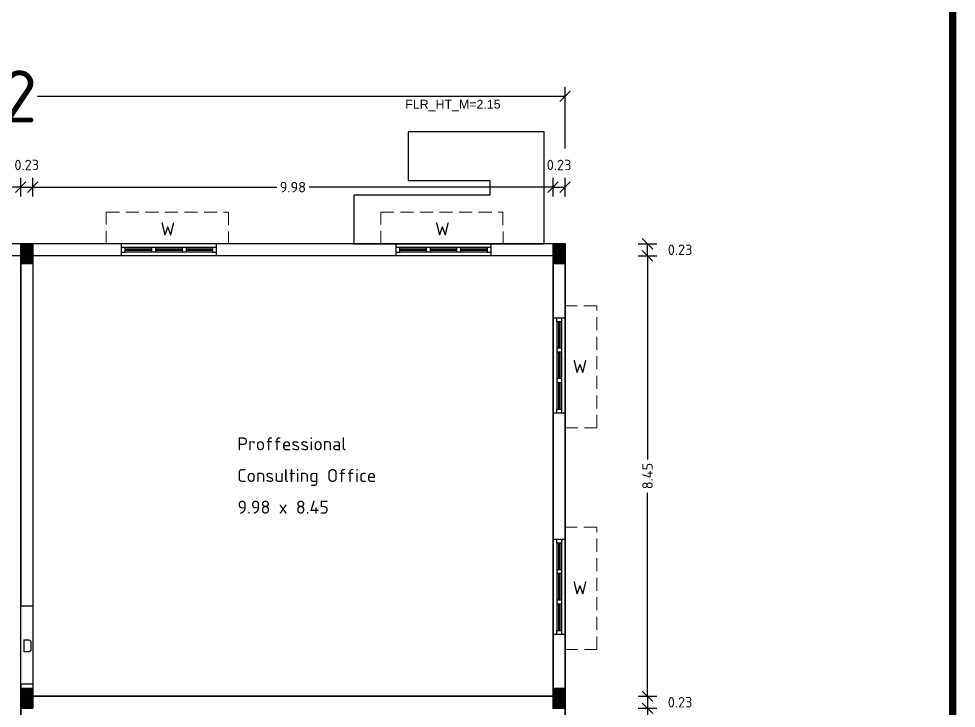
# Model space of a CAD drawing. Header units: metres. Extents: x 33037 to 86814, y -4407 to 25.
# Drawn here: x 86638.81 to 86656.79, y -4193.52 to -4180.29 of the extents above; entities that cross this region are included whole.
import ezdxf
from ezdxf.enums import TextEntityAlignment as Align

# ---------------------------------------------------------------- set-up
doc = ezdxf.new("R2010")
doc.units = ezdxf.units.M
doc.header["$MEASUREMENT"] = 0
doc.linetypes.add('HIDDEN', pattern=[0.375, 0.25, -0.125])
for name, color, linetype in [('BLK_1_FLR_1_BLT_UP_AREA', 1, 'Continuous'), ('BLK_1_FLR_1_CARPET_AREA', 10, 'Continuous'), ('BLK_1_FLR_1_FIRESTAIR_1', 1, 'Continuous'), ('BLK_1_FLR_1_REGULAR_ROOM_4', 117, 'Continuous'), ('BLK_1_FLR_2_ROOF_AREA', 54, 'Continuous'), ('Hatch', 9, 'Continuous'), ('Wall', 2, 'Continuous')]:
    doc.layers.add(name, color=color, linetype=linetype)
for name, color, linetype, lineweight in [('BLK_1_LVL_1_BLDG_FOOT_PRINT', 1, 'Continuous', 5), ('cols', 4, 'Continuous', 30), ('hidden', 251, 'HIDDEN', 15)]:
    doc.layers.add(name, color=color, linetype=linetype, lineweight=lineweight)
doc.styles.add('ISO Proportional', font='isocpeur.ttf')
doc.styles.get("Standard").update_dxf_attribs({"font": 'arial.ttf'})
doc.dimstyles.new('SITE TO BOUND', dxfattribs={"dimtxt": 1, "dimasz": 0.2, "dimexe": 0.18, "dimexo": 0.0625, "dimgap": 0.09, "dimtad": 0, "dimtoh": 1, "dimzin": 0, "dimdsep": 46, "dimtxsty": 'ISO Proportional', "dimblk": 'OBLIQUE', "dimcen": 0.09, "dimclrd": 5, "dimclre": 2, "dimclrt": 7, "dimadec": 0, "dimazin": 0, "dimtfac": 1, "dimtofl": 0, "dimtmove": 2, "dimatfit": 3, "dimldrblk": 'OBLIQUE', "dimfxl": 0, "dimtolj": 1, "dimtzin": 0, "dimarcsym": 0})
doc.dimstyles.new('T-roman', dxfattribs={"dimtxt": 0.2, "dimasz": 0.2, "dimexe": 0.18, "dimexo": 0.0625, "dimgap": 0.09, "dimtad": 0, "dimtoh": 1, "dimzin": 0, "dimdsep": 46, "dimtxsty": 'ISO Proportional', "dimblk": 'OBLIQUE', "dimcen": 0.09, "dimclrd": 5, "dimclre": 2, "dimclrt": 7, "dimadec": 0, "dimazin": 0, "dimtfac": 1, "dimtofl": 0, "dimtmove": 2, "dimatfit": 3, "dimldrblk": 'OBLIQUE', "dimfxl": 0, "dimtolj": 1, "dimtzin": 0, "dimarcsym": 0})

# ---------------------------------------------------------------- blocks, each defined once
blk = doc.blocks.new('w')
for p, q in [((0, 0), (1.829, 0)), ((0.076, -0.07), (0, -0.07)), ((0, -0.159), (0.076, -0.159)), ((0.076, -0.159), (0.076, -0.07)), ((0.076, -0.07), (1.753, -0.07)), ((0.076, -0.102), (0.584, -0.102)), ((0.076, -0.127), (0.584, -0.127)), ((0.076, -0.159), (1.753, -0.159)), ((0.584, -0.159), (0.584, -0.07)), ((0.66, -0.159), (0.66, -0.07)), ((0.66, -0.102), (1.168, -0.102)), ((0.66, -0.127), (1.168, -0.127)), ((1.168, -0.159), (1.168, -0.07)), ((1.245, -0.159), (1.245, -0.07)), ((1.245, -0.102), (1.753, -0.102)), ((1.245, -0.127), (1.753, -0.127)), ((1.829, -0.07), (1.753, -0.07)), ((1.753, -0.07), (1.753, -0.159)), ((1.753, -0.159), (1.829, -0.159)), ((0, -0.229), (1.829, -0.229))]:
    blk.add_line(p, q)
at = {"layer": 'hidden'}
for p, q in [((-0.229, -0.838), (-0.229, -0.229)), ((2.113, -0.227), (2.113, -0.837)), ((2.113, -0.837), (-0.229, -0.838))]:
    blk.add_line(p, q, dxfattribs=at)
at = {"layer": 'Wall'}
for p, q in [((0, 0), (0, -0.229)), ((1.829, -0.229), (1.829, 0))]:
    blk.add_line(p, q, dxfattribs=at)
blk = doc.blocks.new('_Oblique')
at = {"color": 0, "linetype": 'ByBlock', "lineweight": -2}
blk.add_line((-0.5, -0.5), (0.5, 0.5), dxfattribs=at)
blk = doc.blocks.new('*D1361')
at = {"color": 2, "lineweight": -2}
for p, q in [((86650.693, -4184.609), (86651.053, -4184.609)), ((86650.693, -4184.839), (86651.053, -4184.839))]:
    blk.add_line(p, q, dxfattribs=at)
at = {"color": 5, "lineweight": -2}
blk.add_line((86650.873, -4184.839), (86650.873, -4184.609), dxfattribs=at)
at = {"color": 5, "lineweight": -2, "xscale": 0.2, "yscale": 0.2, "zscale": 0.2}
for p, rotation in [((86650.873, -4184.609), 90), ((86650.873, -4184.839), 270)]:
    blk.add_blockref('_Oblique', p, dxfattribs=dict(at, rotation=rotation))
at = {"color": 7, "insert": (86651.498, -4184.724), "char_height": 0.2, "attachment_point": 5, "style": 'ISO Proportional'}
blk.add_mtext('\\A1;0.23', dxfattribs=at)
blk = doc.blocks.new('*D1380')
at = {"color": 2, "lineweight": -2}
for p, q in [((86650.693, -4184.839), (86651.053, -4184.839)), ((86650.693, -4193.289), (86651.053, -4193.289))]:
    blk.add_line(p, q, dxfattribs=at)
at = {"color": 5, "lineweight": -2}
for p, q in [((86650.873, -4184.839), (86650.873, -4188.744)), ((86650.873, -4193.289), (86650.873, -4189.384))]:
    blk.add_line(p, q, dxfattribs=at)
at = {"color": 5, "lineweight": -2, "xscale": 0.2, "yscale": 0.2, "zscale": 0.2}
for p, rotation in [((86650.873, -4184.839), 90), ((86650.873, -4193.289), 270)]:
    blk.add_blockref('_Oblique', p, dxfattribs=dict(at, rotation=rotation))
at = {"color": 7, "insert": (86650.873, -4189.064), "char_height": 0.2, "attachment_point": 5, "rotation": 90, "style": 'ISO Proportional'}
blk.add_mtext('\\A1;8.45', dxfattribs=at)
blk = doc.blocks.new('*D1381')
at = {"color": 2, "lineweight": -2}
for p, q in [((86650.693, -4193.289), (86651.053, -4193.289)), ((86650.693, -4193.519), (86651.053, -4193.519))]:
    blk.add_line(p, q, dxfattribs=at)
at = {"color": 5, "lineweight": -2}
blk.add_line((86650.873, -4193.289), (86650.873, -4193.519), dxfattribs=at)
at = {"color": 5, "lineweight": -2, "xscale": 0.2, "yscale": 0.2, "zscale": 0.2}
for p, rotation in [((86650.873, -4193.289), 90), ((86650.873, -4193.519), 270)]:
    blk.add_blockref('_Oblique', p, dxfattribs=dict(at, rotation=rotation))
at = {"color": 7, "insert": (86651.498, -4193.404), "char_height": 0.2, "attachment_point": 5, "style": 'ISO Proportional'}
blk.add_mtext('\\A1;0.23', dxfattribs=at)
blk = doc.blocks.new('*D1382')
at = {"color": 2, "lineweight": -2}
for p, q in [((86650.693, -4193.519), (86651.053, -4193.519)), ((86650.693, -4202.204), (86651.053, -4202.204))]:
    blk.add_line(p, q, dxfattribs=at)
at = {"color": 5, "lineweight": -2}
for p, q in [((86650.873, -4193.519), (86650.873, -4197.551)), ((86650.873, -4202.204), (86650.873, -4198.171))]:
    blk.add_line(p, q, dxfattribs=at)
at = {"color": 5, "lineweight": -2, "xscale": 0.2, "yscale": 0.2, "zscale": 0.2}
for p, rotation in [((86650.873, -4193.519), 90), ((86650.873, -4202.204), 270)]:
    blk.add_blockref('_Oblique', p, dxfattribs=dict(at, rotation=rotation))
at = {"color": 7, "insert": (86650.873, -4197.861), "char_height": 0.2, "attachment_point": 5, "rotation": 90, "style": 'ISO Proportional'}
blk.add_mtext('\\A1;8.69', dxfattribs=at)
blk = doc.blocks.new('*D1394')
at = {"color": 2, "lineweight": -2}
for p, q in [((86625.972, -4182.78), (86625.972, -4181.6)), ((86649.292, -4182.78), (86649.292, -4181.6))]:
    blk.add_line(p, q, dxfattribs=at)
at = {"color": 5, "lineweight": -2}
for p, q in [((86625.972, -4181.78), (86636.092, -4181.78)), ((86649.292, -4181.78), (86639.172, -4181.78))]:
    blk.add_line(p, q, dxfattribs=at)
at = {"color": 5, "lineweight": -2, "xscale": 0.2, "yscale": 0.2, "zscale": 0.2, "rotation": 180}
blk.add_blockref('_Oblique', (86625.972, -4181.78), dxfattribs=at)
at = {"color": 5, "lineweight": -2, "xscale": 0.2, "yscale": 0.2, "zscale": 0.2}
blk.add_blockref('_Oblique', (86649.292, -4181.78), dxfattribs=at)
at = {"color": 7, "insert": (86637.632, -4181.78), "char_height": 1, "attachment_point": 5, "style": 'ISO Proportional'}
blk.add_mtext('\\A1;23.32', dxfattribs=at)
blk = doc.blocks.new('*D1397')
at = {"color": 2, "lineweight": -2}
for p, q in [((86636.412, -4183.702), (86636.412, -4183.342)), ((86638.852, -4183.702), (86638.852, -4183.342))]:
    blk.add_line(p, q, dxfattribs=at)
at = {"color": 5, "lineweight": -2}
for p, q in [((86636.412, -4183.522), (86637.302, -4183.522)), ((86638.852, -4183.522), (86637.962, -4183.522))]:
    blk.add_line(p, q, dxfattribs=at)
at = {"color": 5, "lineweight": -2, "xscale": 0.2, "yscale": 0.2, "zscale": 0.2, "rotation": 180}
blk.add_blockref('_Oblique', (86636.412, -4183.522), dxfattribs=at)
at = {"color": 5, "lineweight": -2, "xscale": 0.2, "yscale": 0.2, "zscale": 0.2}
blk.add_blockref('_Oblique', (86638.852, -4183.522), dxfattribs=at)
at = {"color": 7, "insert": (86637.632, -4183.522), "char_height": 0.2, "attachment_point": 5, "style": 'ISO Proportional'}
blk.add_mtext('\\A1;2.44', dxfattribs=at)
blk = doc.blocks.new('*D1398')
at = {"color": 2, "lineweight": -2}
for p, q in [((86638.852, -4183.702), (86638.852, -4183.342)), ((86639.082, -4183.702), (86639.082, -4183.342))]:
    blk.add_line(p, q, dxfattribs=at)
at = {"color": 5, "lineweight": -2}
blk.add_line((86638.852, -4183.522), (86639.082, -4183.522), dxfattribs=at)
at = {"color": 5, "lineweight": -2, "xscale": 0.2, "yscale": 0.2, "zscale": 0.2, "rotation": 180}
blk.add_blockref('_Oblique', (86638.852, -4183.522), dxfattribs=at)
at = {"color": 5, "lineweight": -2, "xscale": 0.2, "yscale": 0.2, "zscale": 0.2}
blk.add_blockref('_Oblique', (86639.082, -4183.522), dxfattribs=at)
at = {"color": 7, "insert": (86638.967, -4183.097), "char_height": 0.2, "attachment_point": 5, "style": 'ISO Proportional'}
blk.add_mtext('\\A1;0.23', dxfattribs=at)
blk = doc.blocks.new('*D1399')
at = {"color": 2, "lineweight": -2}
for p, q in [((86639.082, -4183.702), (86639.082, -4183.342)), ((86649.062, -4183.702), (86649.062, -4183.342))]:
    blk.add_line(p, q, dxfattribs=at)
at = {"color": 5, "lineweight": -2}
for p, q in [((86639.082, -4183.522), (86643.762, -4183.522)), ((86649.062, -4183.522), (86644.382, -4183.522))]:
    blk.add_line(p, q, dxfattribs=at)
at = {"color": 5, "lineweight": -2, "xscale": 0.2, "yscale": 0.2, "zscale": 0.2, "rotation": 180}
blk.add_blockref('_Oblique', (86639.082, -4183.522), dxfattribs=at)
at = {"color": 5, "lineweight": -2, "xscale": 0.2, "yscale": 0.2, "zscale": 0.2}
blk.add_blockref('_Oblique', (86649.062, -4183.522), dxfattribs=at)
at = {"color": 7, "insert": (86644.072, -4183.522), "char_height": 0.2, "attachment_point": 5, "style": 'ISO Proportional'}
blk.add_mtext('\\A1;9.98', dxfattribs=at)
blk = doc.blocks.new('*D1295')
at = {"color": 2, "lineweight": -2}
for p, q in [((86649.062, -4183.702), (86649.062, -4183.342)), ((86649.292, -4183.702), (86649.292, -4183.342))]:
    blk.add_line(p, q, dxfattribs=at)
at = {"color": 5, "lineweight": -2}
blk.add_line((86649.062, -4183.522), (86649.292, -4183.522), dxfattribs=at)
at = {"color": 5, "lineweight": -2, "xscale": 0.2, "yscale": 0.2, "zscale": 0.2, "rotation": 180}
blk.add_blockref('_Oblique', (86649.062, -4183.522), dxfattribs=at)
at = {"color": 5, "lineweight": -2, "xscale": 0.2, "yscale": 0.2, "zscale": 0.2}
blk.add_blockref('_Oblique', (86649.292, -4183.522), dxfattribs=at)
at = {"color": 7, "insert": (86649.177, -4183.097), "char_height": 0.2, "attachment_point": 5, "style": 'ISO Proportional'}
blk.add_mtext('\\A1;0.23', dxfattribs=at)
blk = doc.blocks.new('COL')
at = {"layer": 'Hatch', "ltscale": 0.1}
h = blk.add_hatch(dxfattribs=at)
h.set_pattern_fill('ANSI31', color=251, scale=0.127)
h.set_pattern_definition([(45, (0, -0.2286), (-0.0112253, 0.0112253), [])])
h.paths.add_polyline_path([(0.025, -0.025), (0.025, -0.205), (0.352, -0.205), (0.352, -0.025)])
at = {"layer": 'cols', "linetype": 'Continuous'}
for points in [[(0, -0.23), (0.377, -0.23), (0.377, 0), (0, 0)], [(0.025, -0.205), (0.352, -0.205), (0.352, -0.025), (0.025, -0.025)]]:
    blk.add_lwpolyline(points, close=True, dxfattribs=at)

msp = doc.modelspace()

# ---------------------------------------------------------------- linework, layer by layer
for p, q in [((86649.29209, -4184.60871), (86625.97209, -4184.60871)), ((86649.29209, -4184.60871), (86649.29209, -4206.77871)), ((86638.85209, -4184.83871), (86636.41209, -4184.83871)), ((86638.85209, -4184.83871), (86638.85209, -4191.55871)), ((86649.06209, -4184.83871), (86639.08209, -4184.83871)), ((86639.08209, -4184.83871), (86639.08209, -4191.55871)), ((86649.06209, -4184.83871), (86649.06209, -4193.28871)), ((86639.08209, -4191.55871), (86638.85209, -4191.55871)), ((86638.85209, -4193.05871), (86638.85209, -4195.2702)), ((86639.08209, -4193.05871), (86638.85209, -4193.05871)), ((86639.08209, -4193.05871), (86639.08209, -4193.28871)), ((86649.06209, -4193.28871), (86639.08209, -4193.28871))]:
    msp.add_line(p, q)
at = {"const_width": 0.13933}
msp.add_lwpolyline([(86588.80011, -4151.73023), (86656.72512, -4151.73023), (86656.72512, -4212.50459), (86588.80011, -4212.50459)], close=True, dxfattribs=at)
at = {"layer": 'BLK_1_FLR_1_BLT_UP_AREA', "color": 18}
msp.add_lwpolyline([(86625.97209, -4206.77871), (86649.29209, -4206.77871), (86649.29209, -4184.60871), (86625.97209, -4184.60871)], close=True, dxfattribs=at)
at = {"layer": 'BLK_1_FLR_1_CARPET_AREA'}
for points in [[(86636.41209, -4206.54871), (86638.85209, -4206.54871), (86638.85209, -4184.83871), (86636.41209, -4184.83871)], [(86639.08209, -4193.28871), (86649.06209, -4193.28871), (86649.06209, -4184.83871), (86639.08209, -4184.83871)]]:
    msp.add_lwpolyline(points, close=True, dxfattribs=at)
at = {"layer": 'BLK_1_FLR_1_FIRESTAIR_1', "linetype": 'Continuous'}
msp.add_lwpolyline([(86646.28328, -4182.45821), (86646.28328, -4183.39321), (86647.84728, -4183.39321), (86647.84728, -4183.67465), (86645.24061, -4183.67465), (86645.24003, -4184.60871), (86648.88957, -4184.60871), (86648.88957, -4182.45821)], close=True, dxfattribs=at)
at = {"layer": 'BLK_1_FLR_1_REGULAR_ROOM_4', "color": 2}
msp.add_lwpolyline([(86639.08209, -4193.28871), (86649.06209, -4193.28871), (86649.06209, -4184.83871), (86639.08209, -4184.83871)], close=True, dxfattribs=at)
at = {"layer": 'BLK_1_FLR_2_ROOF_AREA'}
msp.add_lwpolyline([(86625.97209, -4206.77871), (86649.29209, -4206.77871), (86649.29209, -4184.60871), (86625.97209, -4184.60871)], close=True, dxfattribs=at)
at = {"layer": 'BLK_1_LVL_1_BLDG_FOOT_PRINT'}
msp.add_lwpolyline([(86625.97209, -4206.77871), (86649.29209, -4206.77871), (86649.29209, -4184.60871), (86625.97209, -4184.60871)], close=True, dxfattribs=at)

# ---------------------------------------------------------------- block references
for name, p, rotation in [('w', (86642.60668, -4184.83816), 180.0342510627596), ('w', (86647.87304, -4184.83816), 180.0342510627596), ('COL', (86639.08209, -4184.60871), 270), ('COL', (86649.29209, -4184.60871), 270), ('COL', (86639.08209, -4193.14146), 270), ('COL', (86649.29209, -4193.14146), 270)]:
    msp.add_blockref(name, p, dxfattribs=dict(rotation=rotation))
at = {"xscale": -1, "rotation": 89.96574893814665}
for p in [(86649.06264, -4186.02776), (86649.06264, -4190.27643)]:
    msp.add_blockref('w', p, dxfattribs=at)

# ---------------------------------------------------------------- texts
at = {"style": 'ISO Proportional'}
for p in [(86641.67312, -4184.32327), (86646.93949, -4184.32327), (86649.57753, -4186.96131), (86649.57753, -4191.20998)]:
    msp.add_text('W', height=0.25, dxfattribs=at).set_placement(p, align=Align.MIDDLE)
for s, p in [('Proffessional ', (86643.00466, -4188.57072)), ('Consulting Office', (86643.00466, -4189.17799)), ('9.98 x 8.45', (86643.00909, -4189.78642)), ('D', (86638.8759, -4192.44715))]:
    msp.add_text(s, height=0.25, dxfattribs=at).set_placement(p)
at = {"layer": 'BLK_1_FLR_1_FIRESTAIR_1', "linetype": 'Continuous', "insert": (86647.1414, -4181.84648), "char_height": 0.17, "width": 2.1709, "attachment_point": 2}
msp.add_mtext('FLR_HT_M=2.15', dxfattribs=at)

# ---------------------------------------------------------------- dimensions: what is measured, and where the dimension line sits
dim = msp.add_aligned_dim(p1=(86625.97209, -4184.60871), p2=(86649.29209, -4184.60871), distance=2.82827, dimstyle='SITE TO BOUND')
dim.commit()
dim.dimension.update_dxf_attribs({"geometry": '*D1394', "text_midpoint": (86637.63209, -4181.78043)})
for base, p1, p2, picture, middle in [((86639.08209, -4183.52241), (86638.85209, -4184.83871), (86639.08209, -4184.83871), '*D1398', (86638.96709, -4183.09741)), ((86649.29209, -4183.52241), (86649.06209, -4184.83871), (86649.29209, -4184.60871), '*D1295', (86649.17709, -4183.09741)), ((86638.85209, -4183.52241), (86636.41209, -4184.83871), (86638.85209, -4184.83871), '*D1397', (86637.63209, -4183.52241)), ((86649.06209, -4183.52241), (86639.08209, -4184.83871), (86649.06209, -4184.83871), '*D1399', (86644.07209, -4183.52241))]:
    dim = msp.add_linear_dim(base=base, p1=p1, p2=p2, dimstyle='T-roman', override={"dimfxl": 0.18})
    dim.commit()
    dim.dimension.update_dxf_attribs({"geometry": picture, "text_midpoint": middle})
dim = msp.add_aligned_dim(p1=(86649.06209, -4184.83871), p2=(86649.06209, -4184.60871), distance=-1.81087, dimstyle='T-roman', override={"dimfxl": 0.18})
dim.commit()
dim.dimension.update_dxf_attribs({"geometry": '*D1361', "text_midpoint": (86651.49797, -4184.72371)})
for base, p1, p2, picture, middle in [((86650.87297, -4193.28871), (86649.06209, -4184.83871), (86649.06209, -4193.28871), '*D1380', (86650.87297, -4189.06371)), ((86650.87297, -4193.51871), (86649.06209, -4193.28871), (86649.06209, -4193.51871), '*D1381', (86651.49797, -4193.40371)), ((86650.8729662053, -4202.2037062648), (86649.0620925647, -4193.5187062648), (86649.0620925647, -4202.2037062648), '*D1382', (86650.8729662053, -4197.8612062649))]:
    dim = msp.add_linear_dim(base=base, p1=p1, p2=p2, angle=270, dimstyle='T-roman', override={"dimfxl": 0.18})
    dim.commit()
    dim.dimension.update_dxf_attribs({"geometry": picture, "text_midpoint": middle})

doc.saveas('drawing.dxf')
